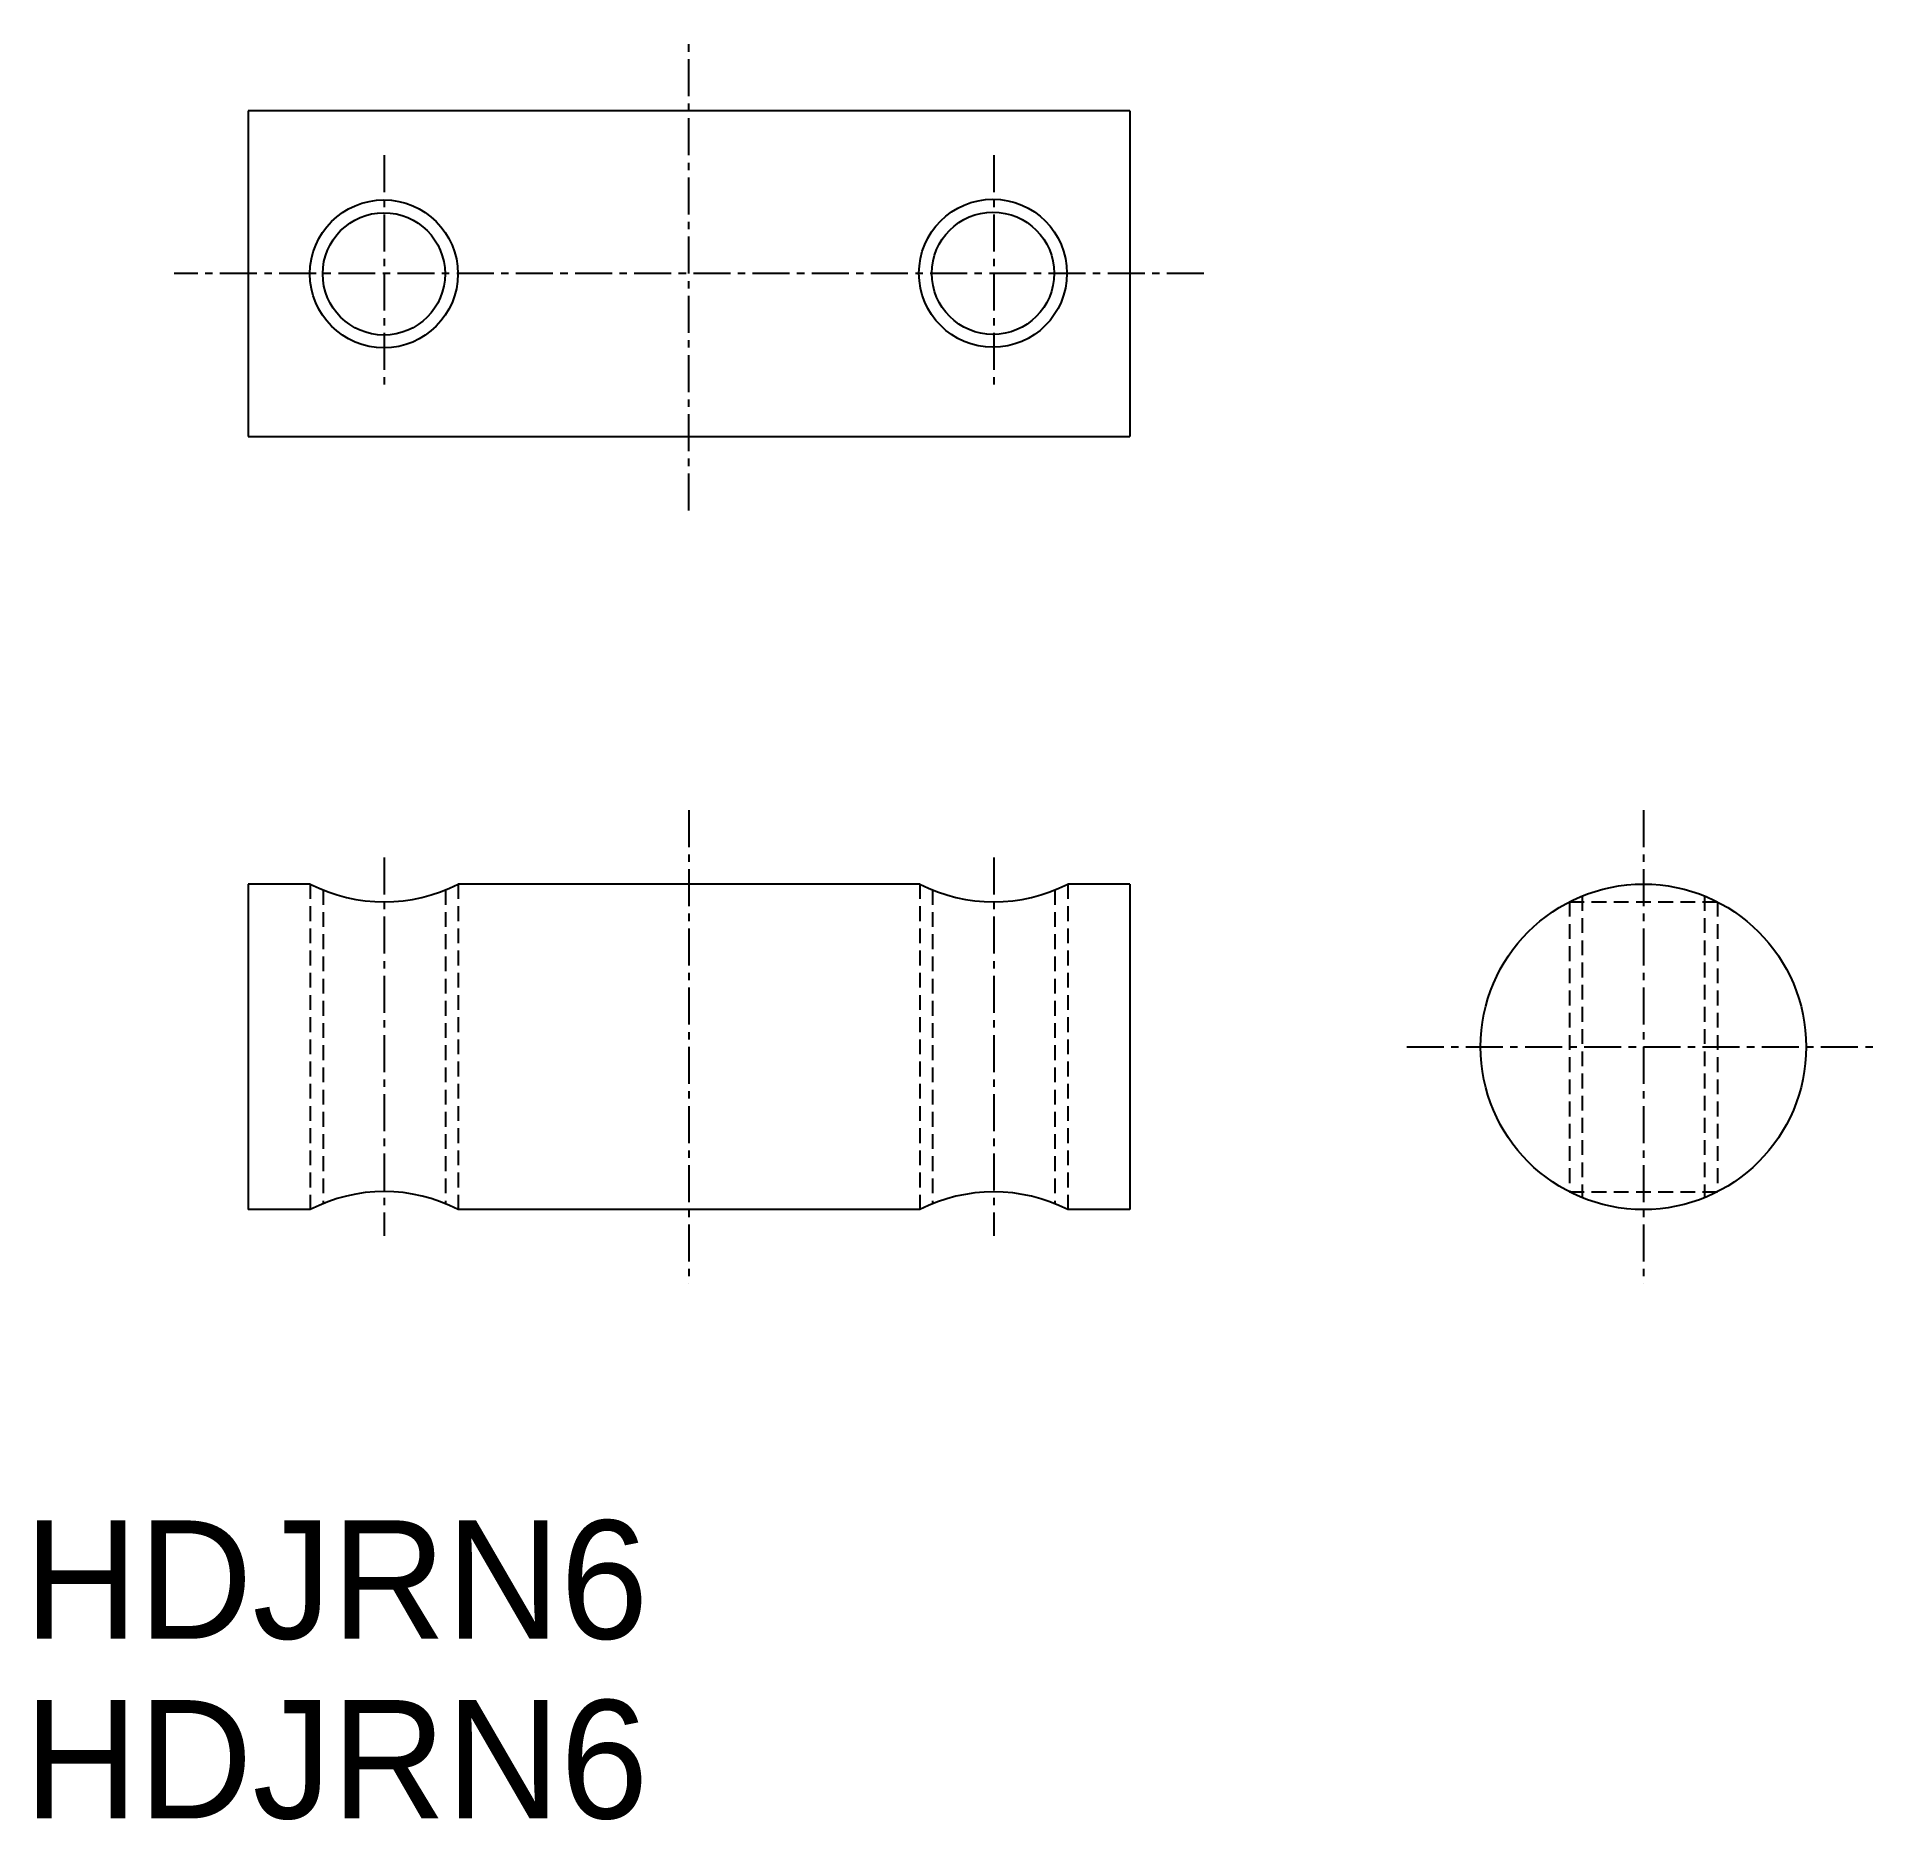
# Model space of a CAD drawing. Extents: x 0.4 to 62.7, y 1.8 to 62.1.
import ezdxf

# ---------------------------------------------------------------- set-up
doc = ezdxf.new("R2010")
doc.units = 0
doc.linetypes.add('CENTER', pattern=[2, 1.25, -0.25, 0.25, -0.25])
doc.linetypes.add('DASHED', pattern=[0.75, 0.5, -0.25])
doc.layers.get('0').update_dxf_attribs({"linetype": 'CONTINUOUS'})
doc.layers.add('CENTER', color=1, linetype='CENTER')

msp = doc.modelspace()

# ---------------------------------------------------------------- linework, layer by layer
at = {"color": 7, "linetype": 'CONTINUOUS'}
for p, q in [((7.577, 59.553), (7.577, 48.553)), ((37.377, 59.553), (7.577, 59.553)), ((37.377, 59.553), (37.377, 48.553)), ((7.577, 48.553), (37.377, 48.553)), ((7.577, 33.429), (7.577, 22.429)), ((9.677, 33.429), (7.577, 33.429)), ((30.277, 33.429), (14.677, 33.429)), ((37.377, 33.429), (35.277, 33.429)), ((37.377, 33.429), (37.377, 22.429)), ((9.677, 22.429), (7.577, 22.429)), ((30.277, 22.429), (14.677, 22.429)), ((37.377, 22.429), (35.277, 22.429))]:
    msp.add_line(p, q, dxfattribs=at)
at = {"color": 3, "linetype": 'DASHED'}
for p, q in [((9.677, 33.429), (9.677, 22.429)), ((10.11, 33.231), (10.11, 22.631)), ((14.244, 33.231), (14.244, 22.631)), ((14.677, 33.429), (14.677, 22.429)), ((30.277, 33.429), (30.277, 22.429)), ((30.71, 33.231), (30.71, 22.627)), ((34.844, 33.231), (34.844, 22.627)), ((35.277, 33.429), (35.277, 22.429)), ((52.664, 33.026), (52.664, 22.832)), ((56.798, 33.026), (56.798, 22.832)), ((52.231, 32.828), (52.231, 23.03)), ((52.231, 32.828), (57.231, 32.828)), ((57.231, 32.828), (57.231, 23.03)), ((52.231, 23.03), (57.231, 23.03))]:
    msp.add_line(p, q, dxfattribs=at)
at = {"color": 3, "linetype": 'CONTINUOUS'}
for centre in [(12.167, 54.045), (32.75, 54.066)]:
    msp.add_circle(centre, 2.5, dxfattribs=at)
at = {"color": 7, "linetype": 'CONTINUOUS'}
for centre, radius in [((12.167, 54.045), 2.067), ((32.75, 54.066), 2.067), ((54.731, 27.929), 5.5)]:
    msp.add_circle(centre, radius, dxfattribs=at)
for centre, radius, start, end in [((12.177, 38.328), 5.5, 242.96496, 297.03504), ((32.777, 38.328), 5.5, 242.96432, 297.03568), ((12.177, 17.633), 5.409, 62.46994, 117.53006), ((32.777, 17.53), 5.5, 62.96266, 117.03734)]:
    msp.add_arc(centre, radius, start, end, dxfattribs=at)
at = {"layer": 'CENTER', "color": 1, "linetype": 'CENTER'}
for p, q in [((22.477, 46.053), (22.477, 62.053)), ((12.177, 58.053), (12.177, 50.053)), ((32.777, 58.053), (32.777, 50.053)), ((39.877, 54.053), (5.077, 54.053)), ((22.477, 35.929), (22.477, 19.929)), ((54.731, 35.929), (54.731, 19.929)), ((12.177, 34.328), (12.177, 21.541)), ((32.777, 34.328), (32.777, 21.541)), ((46.731, 27.929), (62.731, 27.929))]:
    msp.add_line(p, q, dxfattribs=at)

# ---------------------------------------------------------------- texts
at = {"color": 7, "linetype": 'CONTINUOUS'}
for p in [(0, 7.93), (0, 1.859)]:
    msp.add_text('HDJRN6', height=4, dxfattribs=at).set_placement(p)

doc.saveas('drawing.dxf')
